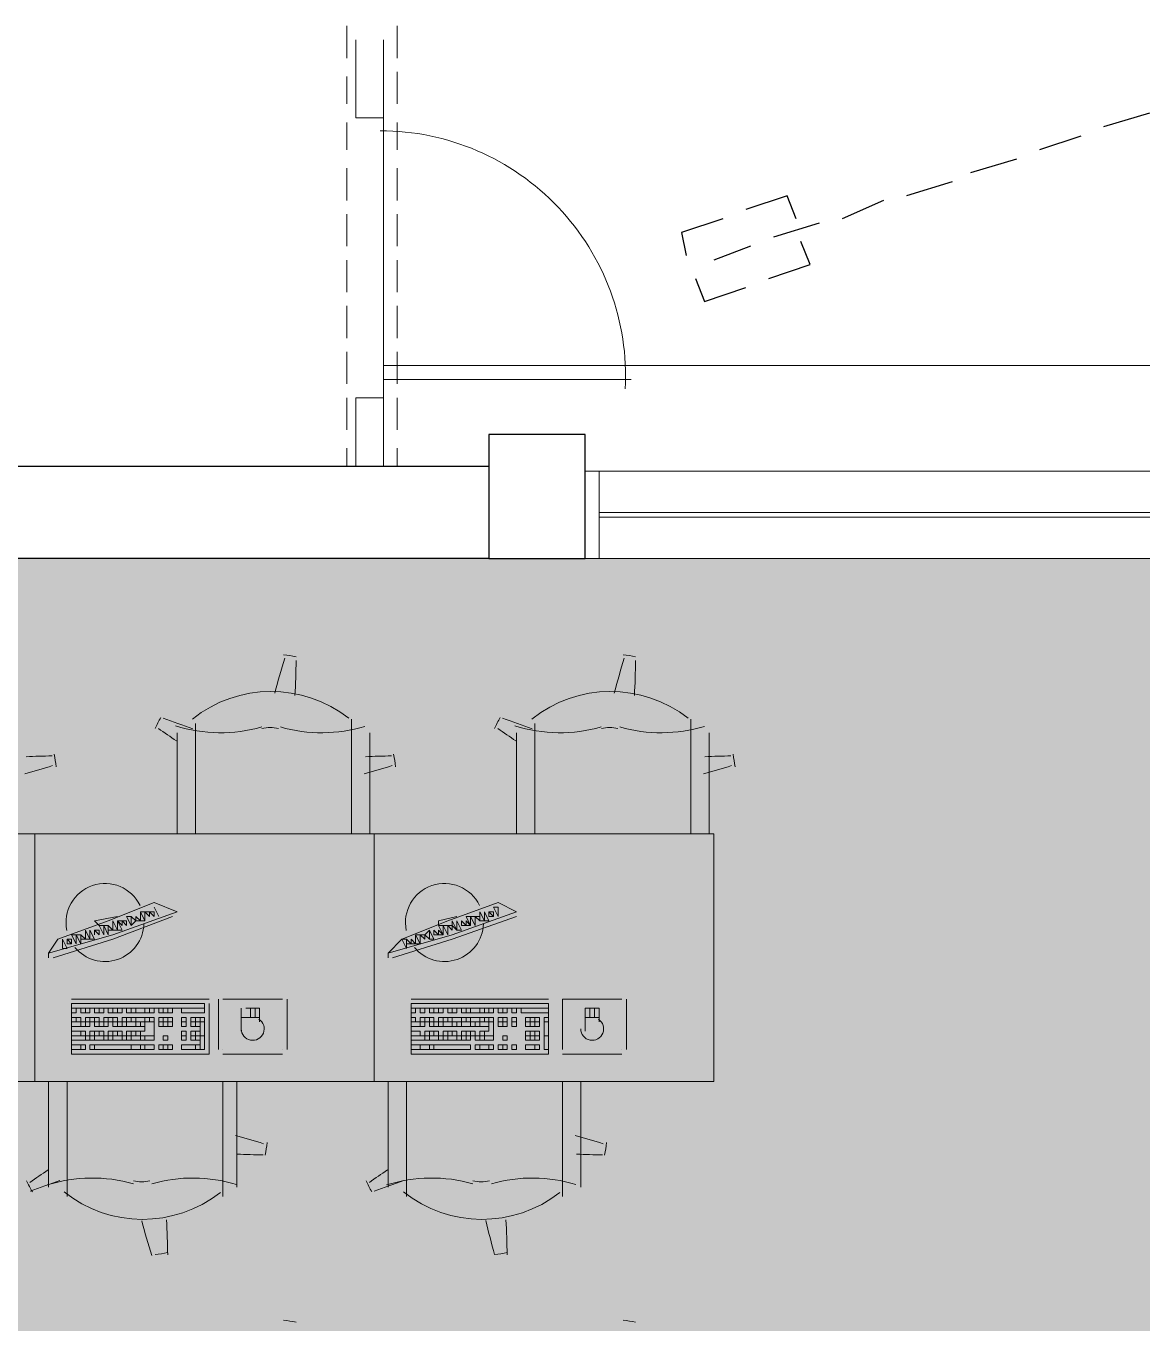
# Model space of a CAD drawing. Header units: millimetres. Extents: x -59 to 47, y 152 to 919.
# Drawn here: x 10.687 to 14.337, y 462.762 to 467.001 of the extents above; entities that cross this region are included whole.
import ezdxf

# ---------------------------------------------------------------- set-up
doc = ezdxf.new("R2010")
doc.units = ezdxf.units.MM
for name, color, linetype in [('PDF_014405$BL', 7, 'Continuous'), ('PDF_014405$BL-ABOVE', 7, 'Continuous'), ('PDF_014405$DR', 7, 'Continuous'), ('PDF_014405$FT-FIXFIT', 7, 'Continuous'), ('PDF_014405$WA-COL', 7, 'Continuous'), ('PDF_014405$WA-EXT', 7, 'Continuous'), ('PDF_014405$WN', 7, 'Continuous')]:
    doc.layers.add(name, color=color, linetype=linetype)
doc.layers.add('PDF_014405$HL-TMP', color=7, linetype='Continuous', true_color=0xe6db59)

msp = doc.modelspace()

# ---------------------------------------------------------------- linework, layer by layer
at = {"layer": 'PDF_014405$BL', "lineweight": 9}
for points in [[(11.8565, 465.7861), (11.8565, 466.701)], [(11.8565, 465.8911), (16.5061, 465.8911)], [(14.7362, 465.5461), (12.5164, 465.5461)], [(12.5164, 465.2612), (14.7362, 465.2612)]]:
    msp.add_lwpolyline(points, dxfattribs=at)
at = {"layer": 'PDF_014405$BL-ABOVE', "lineweight": 9}
for points in [[(11.7365, 467.001), (11.7365, 466.896)], [(11.9015, 466.896), (11.9015, 467.001)], [(11.9015, 466.746), (11.9015, 466.851)], [(11.7365, 466.836), (11.7365, 466.746)], [(11.7365, 466.686), (11.7365, 466.5961)], [(11.9015, 466.5961), (11.9015, 466.686)], [(11.7365, 466.5361), (11.7365, 466.4311)], [(11.9015, 466.4311), (11.9015, 466.5361)], [(11.7365, 466.3861), (11.7365, 466.2811)], [(11.9015, 466.2811), (11.9015, 466.3861)], [(11.7365, 466.2361), (11.7365, 466.1311)], [(11.9015, 466.1311), (11.9015, 466.2361)], [(11.7365, 466.0861), (11.7365, 465.9811)], [(11.9015, 465.9811), (11.9015, 466.0861)], [(11.7365, 465.9361), (11.7365, 465.8311)], [(11.9015, 465.8311), (11.9015, 465.9361)], [(11.7365, 465.7861), (11.7365, 465.6811)], [(11.9015, 465.6811), (11.9015, 465.7861)], [(11.7365, 465.6211), (11.7365, 465.5611)], [(11.9015, 465.5611), (11.9015, 465.6211)]]:
    msp.add_lwpolyline(points, dxfattribs=at)
at = {"layer": 'PDF_014405$DR', "lineweight": 0}
msp.add_lwpolyline([(11.8565, 465.8461), (12.6664, 465.8461), (11.8565, 465.8461)], dxfattribs=at)
msp.add_arc((11.8459, 465.8561), 0.8024, 357.0447, 90, dxfattribs=at)
at = {"layer": 'PDF_014405$FT-FIXFIT', "lineweight": 0}
for points in [[(11.7515, 464.7362), (11.7515, 464.3612)], [(12.8614, 464.7362), (12.8614, 464.3612)], [(11.1815, 464.6912), (11.1815, 464.3612)], [(11.2415, 464.3612), (11.2415, 464.7212)], [(11.8115, 464.3612), (11.8115, 464.6912)], [(12.2914, 464.6912), (12.2914, 464.3612)], [(12.3514, 464.3612), (12.3514, 464.7212)], [(12.9214, 464.3612), (12.9214, 464.6912)], [(10.7616, 463.9713), (10.9715, 464.0313), (11.1815, 464.1063), (11.1065, 464.1363), (10.9565, 464.0763), (10.7916, 464.0163), (10.7616, 463.9713), (10.7616, 463.9563)], [(11.8715, 463.9713), (12.0814, 464.0313), (12.2914, 464.1063), (12.2314, 464.1363), (12.0664, 464.0763), (11.9165, 464.0163), (11.8715, 463.9713), (11.8715, 463.9563)], [(10.7766, 463.9563), (10.9715, 464.0163), (11.1665, 464.0913)], [(10.9265, 464.0613), (10.9115, 464.0763), (10.9865, 464.0913)], [(11.1215, 464.0913), (11.1065, 464.1213), (11.1215, 464.0913)], [(11.1665, 464.0913), (11.1665, 464.0913)], [(11.1815, 464.1063), (11.1815, 464.1063)], [(11.8865, 463.9563), (12.0814, 464.0163), (12.2914, 464.0913)], [(12.0365, 464.0613), (12.0365, 464.0763), (12.0964, 464.0913)], [(12.2764, 464.0913), (12.2764, 464.0913)], [(12.2914, 464.1063), (12.2914, 464.1063)], [(10.9115, 464.0313), (10.9115, 464.0463), (10.9115, 464.0313)], [(10.7766, 463.9563), (10.7766, 463.9563)], [(11.8865, 463.9563), (11.8865, 463.9563)], [(11.2865, 463.8213), (10.8366, 463.8213)], [(10.8366, 463.8063), (10.8366, 463.6413), (11.2865, 463.6413), (11.2865, 463.8063)], [(11.3165, 463.8213), (11.3165, 463.6563)], [(11.5265, 463.8213), (11.3315, 463.8213)], [(11.5265, 463.8213), (11.5265, 463.8213)], [(11.5415, 463.6563), (11.5415, 463.8213)], [(12.3964, 463.8213), (11.9465, 463.8213)], [(11.9465, 463.8063), (11.9465, 463.6413), (12.3964, 463.6413), (12.3964, 463.8063)], [(12.6364, 463.8213), (12.4414, 463.8213), (12.4414, 463.6563)], [(12.6364, 463.8213), (12.6364, 463.8213)], [(12.6514, 463.6563), (12.6514, 463.8213)], [(11.3915, 463.7913), (11.3915, 463.7163)], [(11.3915, 463.7613), (11.4515, 463.7613)], [(11.4515, 463.7463), (11.4515, 463.7913), (11.4065, 463.7913)], [(11.4215, 463.7613), (11.4215, 463.7913)], [(11.4365, 463.7613), (11.4365, 463.7913)], [(12.5614, 463.7463), (12.5614, 463.7913), (12.5164, 463.7913), (12.5164, 463.7163)], [(12.5164, 463.7613), (12.5614, 463.7613)], [(12.5314, 463.7613), (12.5314, 463.7913)], [(12.5464, 463.7613), (12.5464, 463.7913)], [(11.3315, 463.6563), (11.3315, 463.6563)], [(11.3315, 463.6413), (11.5265, 463.6413)], [(11.5265, 463.6563), (11.5265, 463.6563)], [(12.4414, 463.6413), (12.6364, 463.6413)], [(12.6364, 463.6563), (12.6364, 463.6563)], [(10.7616, 463.2063), (10.7616, 463.5513)], [(10.8216, 463.5513), (10.8216, 463.1764)], [(11.3315, 463.1764), (11.3315, 463.5513)], [(11.3765, 463.5513), (11.3765, 463.2063)], [(11.8715, 463.2063), (11.8715, 463.5513)], [(11.9315, 463.5513), (11.9315, 463.1764)], [(12.4414, 463.1764), (12.4414, 463.5513)], [(12.5014, 463.5513), (12.5014, 463.2063)]]:
    msp.add_lwpolyline(points, dxfattribs=at)
for points in [[(9.6067, 464.3612), (10.7166, 464.3612), (10.7166, 463.5513), (9.6067, 463.5513)], [(10.7166, 464.3612), (11.8265, 464.3612), (11.8265, 463.5513), (10.7166, 463.5513)], [(11.8265, 464.3612), (12.9364, 464.3612), (12.9364, 463.5513), (11.8265, 463.5513)], [(11.0315, 464.0613), (11.0315, 464.0913), (11.0165, 464.0913)], [(11.0315, 464.0613), (11.0465, 464.0763), (11.0315, 464.0913)], [(11.0465, 464.0763), (11.0615, 464.0763), (11.0465, 464.0913)], [(11.0765, 464.0763), (11.0765, 464.1063), (11.0615, 464.1063)], [(11.0615, 464.0763), (11.0765, 464.0763), (11.0615, 464.1063), (11.0615, 464.0913)], [(11.0915, 464.0913), (11.0915, 464.1063), (11.0765, 464.1063)], [(11.1065, 464.0913), (11.1065, 464.1063), (11.0915, 464.1063)], [(12.1414, 464.0613), (12.1414, 464.0913), (12.1264, 464.0913)], [(12.1564, 464.0613), (12.1564, 464.0763), (12.1564, 464.0913), (12.1414, 464.0913)], [(12.1714, 464.0763), (12.1714, 464.0913), (12.1564, 464.0913)], [(12.1714, 464.0763), (12.1864, 464.0763), (12.1714, 464.1063), (12.1714, 464.0913)], [(12.1864, 464.0763), (12.2014, 464.0763), (12.1864, 464.1063)], [(12.2164, 464.0913), (12.2164, 464.1063), (12.2014, 464.1063)], [(12.2014, 464.0913), (12.2164, 464.0913), (12.2014, 464.1063)], [(12.2314, 464.0913), (12.2314, 464.1213), (12.2164, 464.1213)], [(10.9415, 464.0313), (10.9415, 464.0613), (10.9265, 464.0613)], [(10.9565, 464.0313), (10.9565, 464.0463), (10.9565, 464.0613), (10.9415, 464.0613)], [(10.9565, 464.0463), (10.9715, 464.0463), (10.9565, 464.0613)], [(10.9715, 464.0463), (10.9865, 464.0463), (10.9715, 464.0763), (10.9715, 464.0613)], [(11.0015, 464.0613), (11.0015, 464.0763), (10.9865, 464.0763)], [(10.9865, 464.0463), (11.0015, 464.0463), (10.9865, 464.0763)], [(11.0165, 464.0613), (11.0165, 464.0763), (11.0015, 464.0763)], [(12.0514, 464.0313), (12.0514, 464.0613), (12.0365, 464.0613)], [(12.0664, 464.0313), (12.0664, 464.0463), (12.0664, 464.0613), (12.0514, 464.0613)], [(12.0814, 464.0463), (12.0814, 464.0613), (12.0664, 464.0613)], [(12.0964, 464.0463), (12.0814, 464.0763), (12.0814, 464.0613)], [(12.0964, 464.0463), (12.1114, 464.0463), (12.0964, 464.0763)], [(12.1114, 464.0613), (12.1264, 464.0613), (12.1114, 464.0763)], [(12.1264, 464.0613), (12.1414, 464.0613), (12.1264, 464.0763)], [(10.8066, 463.9863), (10.8216, 463.9863), (10.8066, 464.0163)], [(10.8366, 464.0013), (10.8366, 464.0163), (10.8216, 464.0163)], [(10.8216, 464.0013), (10.8366, 464.0013), (10.8216, 464.0163)], [(10.8516, 464.0013), (10.8516, 464.0313), (10.8366, 464.0313)], [(10.8666, 464.0013), (10.8666, 464.0163), (10.8666, 464.0313), (10.8516, 464.0313)], [(10.8666, 464.0163), (10.8816, 464.0163), (10.8666, 464.0313)], [(10.8816, 464.0163), (10.8965, 464.0163), (10.8816, 464.0463), (10.8816, 464.0313)], [(10.8965, 464.0163), (10.9115, 464.0163), (10.8965, 464.0463)], [(10.9265, 464.0313), (10.9265, 464.0463), (10.9115, 464.0463)], [(11.9315, 463.9863), (11.9315, 464.0163), (11.9165, 464.0163)], [(11.9315, 464.0013), (11.9465, 464.0013), (11.9315, 464.0163)], [(11.9465, 464.0013), (11.9615, 464.0013), (11.9465, 464.0163)], [(11.9765, 464.0013), (11.9765, 464.0163), (11.9765, 464.0313), (11.9615, 464.0313)], [(11.9615, 464.0013), (11.9765, 464.0013), (11.9615, 464.0313)], [(11.9915, 464.0163), (11.9915, 464.0313), (11.9765, 464.0313)], [(12.0065, 464.0163), (12.0065, 464.0463), (11.9915, 464.0313)], [(12.0065, 464.0163), (12.0215, 464.0163), (12.0065, 464.0463)], [(12.0215, 464.0313), (12.0365, 464.0313), (12.0215, 464.0463)], [(12.0365, 464.0313), (12.0514, 464.0313), (12.0365, 464.0463)], [(10.8366, 463.8063), (11.2715, 463.8063), (11.2715, 463.7913), (10.8366, 463.7913)], [(11.9465, 463.8063), (12.3964, 463.8063), (12.3964, 463.7913), (11.9465, 463.7913)], [(10.8366, 463.7763), (10.8516, 463.7763), (10.8516, 463.7913), (10.8366, 463.7913)], [(10.8366, 463.7463), (10.8516, 463.7463), (10.8516, 463.7613), (10.8366, 463.7613)], [(10.8516, 463.7463), (10.8666, 463.7463), (10.8666, 463.7613), (10.8516, 463.7613)], [(10.8666, 463.7763), (10.8816, 463.7763), (10.8816, 463.7913), (10.8666, 463.7913)], [(10.8816, 463.7763), (10.8965, 463.7763), (10.8965, 463.7913), (10.8816, 463.7913)], [(10.8816, 463.7463), (10.8965, 463.7463), (10.8965, 463.7613), (10.8816, 463.7613)], [(10.8965, 463.7463), (10.9115, 463.7463), (10.9115, 463.7613), (10.8965, 463.7613)], [(10.9115, 463.7763), (10.9265, 463.7763), (10.9265, 463.7913), (10.9115, 463.7913)], [(10.9115, 463.7463), (10.9265, 463.7463), (10.9265, 463.7613), (10.9115, 463.7613)], [(10.9265, 463.7763), (10.9415, 463.7763), (10.9415, 463.7913), (10.9265, 463.7913)], [(10.9415, 463.7463), (10.9565, 463.7463), (10.9565, 463.7613), (10.9415, 463.7613)], [(10.9565, 463.7763), (10.9715, 463.7763), (10.9715, 463.7913), (10.9565, 463.7913)], [(10.9565, 463.7463), (10.9715, 463.7463), (10.9715, 463.7613), (10.9565, 463.7613)], [(10.9715, 463.7763), (10.9865, 463.7763), (10.9865, 463.7913), (10.9715, 463.7913)], [(10.9715, 463.7463), (10.9865, 463.7463), (10.9865, 463.7613), (10.9715, 463.7613)], [(10.9865, 463.7763), (11.0015, 463.7763), (11.0015, 463.7913), (10.9865, 463.7913)], [(11.0015, 463.7463), (11.0165, 463.7463), (11.0165, 463.7613), (11.0015, 463.7613)], [(11.0165, 463.7763), (11.0315, 463.7763), (11.0315, 463.7913), (11.0165, 463.7913)], [(11.0165, 463.7463), (11.0315, 463.7463), (11.0315, 463.7613), (11.0165, 463.7613)], [(11.0315, 463.7763), (11.0465, 463.7763), (11.0465, 463.7913), (11.0315, 463.7913)], [(11.0315, 463.7463), (11.0465, 463.7463), (11.0465, 463.7613), (11.0315, 463.7613)], [(11.0465, 463.7763), (11.0765, 463.7763), (11.0765, 463.7913), (11.0465, 463.7913)], [(11.0465, 463.7463), (11.0765, 463.7463), (11.0765, 463.7613), (11.0465, 463.7613)], [(11.0765, 463.7763), (11.0915, 463.7763), (11.0915, 463.7913), (11.0765, 463.7913)], [(11.0765, 463.7463), (11.0915, 463.7463), (11.0915, 463.7613), (11.0765, 463.7613)], [(11.0915, 463.7763), (11.1065, 463.7763), (11.1065, 463.7913), (11.0915, 463.7913)], [(11.0915, 463.7463), (11.1065, 463.7463), (11.1065, 463.7613), (11.0915, 463.7613)], [(11.1215, 463.7763), (11.1365, 463.7763), (11.1365, 463.7913), (11.1215, 463.7913)], [(11.1215, 463.7463), (11.1365, 463.7463), (11.1365, 463.7613), (11.1215, 463.7613)], [(11.1365, 463.7763), (11.1515, 463.7763), (11.1515, 463.7913), (11.1365, 463.7913)], [(11.1365, 463.7463), (11.1515, 463.7463), (11.1515, 463.7613), (11.1365, 463.7613)], [(11.1515, 463.7763), (11.1665, 463.7763), (11.1665, 463.7913), (11.1515, 463.7913)], [(11.1515, 463.7463), (11.1665, 463.7463), (11.1665, 463.7613), (11.1515, 463.7613)], [(11.1965, 463.7913), (11.2715, 463.7913), (11.2715, 463.7763), (11.1965, 463.7763)], [(11.1965, 463.7463), (11.2115, 463.7463), (11.2115, 463.7613), (11.1965, 463.7613)], [(11.2265, 463.7463), (11.2415, 463.7463), (11.2415, 463.7613), (11.2265, 463.7613)], [(11.2415, 463.7463), (11.2565, 463.7463), (11.2565, 463.7613), (11.2415, 463.7613)], [(11.2565, 463.7463), (11.2715, 463.7463), (11.2715, 463.7613), (11.2565, 463.7613)], [(11.9465, 463.7763), (11.9615, 463.7763), (11.9615, 463.7913), (11.9465, 463.7913)], [(11.9465, 463.7463), (11.9615, 463.7463), (11.9615, 463.7613), (11.9465, 463.7613)], [(11.9765, 463.7763), (11.9915, 463.7763), (11.9915, 463.7913), (11.9765, 463.7913)], [(11.9765, 463.7463), (11.9915, 463.7463), (11.9915, 463.7613), (11.9765, 463.7613)], [(11.9915, 463.7463), (12.0065, 463.7463), (12.0065, 463.7613), (11.9915, 463.7613)], [(12.0065, 463.7763), (12.0215, 463.7763), (12.0215, 463.7913), (12.0065, 463.7913)], [(12.0065, 463.7463), (12.0215, 463.7463), (12.0215, 463.7613), (12.0065, 463.7613)], [(12.0215, 463.7763), (12.0365, 463.7763), (12.0365, 463.7913), (12.0215, 463.7913)], [(12.0365, 463.7763), (12.0514, 463.7763), (12.0514, 463.7913), (12.0365, 463.7913)], [(12.0365, 463.7463), (12.0514, 463.7463), (12.0514, 463.7613), (12.0365, 463.7613)], [(12.0514, 463.7463), (12.0664, 463.7463), (12.0664, 463.7613), (12.0514, 463.7613)], [(12.0664, 463.7763), (12.0814, 463.7763), (12.0814, 463.7913), (12.0664, 463.7913)], [(12.0664, 463.7463), (12.0814, 463.7463), (12.0814, 463.7613), (12.0664, 463.7613)], [(12.0814, 463.7763), (12.0964, 463.7763), (12.0964, 463.7913), (12.0814, 463.7913)], [(12.0814, 463.7463), (12.1114, 463.7463), (12.1114, 463.7613), (12.0814, 463.7613)], [(12.1114, 463.7763), (12.1264, 463.7763), (12.1264, 463.7913), (12.1114, 463.7913)], [(12.1114, 463.7463), (12.1264, 463.7463), (12.1264, 463.7613), (12.1114, 463.7613)], [(12.1264, 463.7763), (12.1414, 463.7763), (12.1414, 463.7913), (12.1264, 463.7913)], [(12.1264, 463.7463), (12.1414, 463.7463), (12.1414, 463.7613), (12.1264, 463.7613)], [(12.1414, 463.7763), (12.1714, 463.7763), (12.1714, 463.7913), (12.1414, 463.7913)], [(12.1414, 463.7463), (12.1714, 463.7463), (12.1714, 463.7613), (12.1414, 463.7613)], [(12.1714, 463.7763), (12.1864, 463.7763), (12.1864, 463.7913), (12.1714, 463.7913)], [(12.1714, 463.7463), (12.1864, 463.7463), (12.1864, 463.7613), (12.1714, 463.7613)], [(12.1864, 463.7763), (12.2014, 463.7763), (12.2014, 463.7913), (12.1864, 463.7913)], [(12.1864, 463.7463), (12.2014, 463.7463), (12.2014, 463.7613), (12.1864, 463.7613)], [(12.2014, 463.7763), (12.2164, 463.7763), (12.2164, 463.7913), (12.2014, 463.7913)], [(12.2014, 463.7463), (12.2164, 463.7463), (12.2164, 463.7613), (12.2014, 463.7613)], [(12.2314, 463.7763), (12.2464, 463.7763), (12.2464, 463.7913), (12.2314, 463.7913)], [(12.2314, 463.7463), (12.2464, 463.7463), (12.2464, 463.7613), (12.2314, 463.7613)], [(12.2464, 463.7763), (12.2614, 463.7763), (12.2614, 463.7913), (12.2464, 463.7913)], [(12.2464, 463.7463), (12.2614, 463.7463), (12.2614, 463.7613), (12.2464, 463.7613)], [(12.2764, 463.7763), (12.2914, 463.7763), (12.2914, 463.7913), (12.2764, 463.7913)], [(12.2764, 463.7463), (12.2914, 463.7463), (12.2914, 463.7613), (12.2764, 463.7613)], [(12.3064, 463.7913), (12.3964, 463.7913), (12.3964, 463.7763), (12.3064, 463.7763)], [(12.3214, 463.7463), (12.3364, 463.7463), (12.3364, 463.7613), (12.3214, 463.7613)], [(12.3364, 463.7463), (12.3514, 463.7463), (12.3514, 463.7613), (12.3364, 463.7613)], [(12.3514, 463.7463), (12.3664, 463.7463), (12.3664, 463.7613), (12.3514, 463.7613)], [(12.3814, 463.7463), (12.3964, 463.7463), (12.3964, 463.7613), (12.3814, 463.7613)], [(10.8366, 463.7313), (10.8666, 463.7313), (10.8666, 463.7463), (10.8366, 463.7463)], [(10.8366, 463.7013), (10.8666, 463.7013), (10.8666, 463.7163), (10.8366, 463.7163)], [(10.8666, 463.7313), (10.8816, 463.7313), (10.8816, 463.7463), (10.8666, 463.7463)], [(10.8666, 463.7013), (10.8816, 463.7013), (10.8816, 463.7163), (10.8666, 463.7163)], [(10.8816, 463.7313), (10.8965, 463.7313), (10.8965, 463.7463), (10.8816, 463.7463)], [(10.8965, 463.7013), (10.9115, 463.7013), (10.9115, 463.7163), (10.8965, 463.7163)], [(10.9115, 463.7313), (10.9265, 463.7313), (10.9265, 463.7463), (10.9115, 463.7463)], [(10.9115, 463.7013), (10.9265, 463.7013), (10.9265, 463.7163), (10.9115, 463.7163)], [(10.9265, 463.7313), (10.9415, 463.7313), (10.9415, 463.7463), (10.9265, 463.7463)], [(10.9265, 463.7013), (10.9415, 463.7013), (10.9415, 463.7163), (10.9265, 463.7163)], [(10.9415, 463.7313), (10.9565, 463.7313), (10.9565, 463.7463), (10.9415, 463.7463)], [(10.9565, 463.7013), (10.9715, 463.7013), (10.9715, 463.7163), (10.9565, 463.7163)], [(10.9715, 463.7313), (10.9865, 463.7313), (10.9865, 463.7463), (10.9715, 463.7463)], [(10.9715, 463.7013), (10.9865, 463.7013), (10.9865, 463.7163), (10.9715, 463.7163)], [(10.9865, 463.7313), (11.0015, 463.7313), (11.0015, 463.7463), (10.9865, 463.7463)], [(10.9865, 463.7013), (11.0015, 463.7013), (11.0015, 463.7163), (10.9865, 463.7163)], [(11.0015, 463.7313), (11.0165, 463.7313), (11.0165, 463.7463), (11.0015, 463.7463)], [(11.0165, 463.7313), (11.0465, 463.7313), (11.0465, 463.7463), (11.0165, 463.7463)], [(11.0165, 463.7013), (11.0315, 463.7013), (11.0315, 463.7163), (11.0165, 463.7163)], [(11.0315, 463.7013), (11.0465, 463.7013), (11.0465, 463.7163), (11.0315, 463.7163)], [(11.0465, 463.7313), (11.0615, 463.7313), (11.0615, 463.7463), (11.0465, 463.7463)], [(11.0465, 463.7013), (11.0615, 463.7013), (11.0615, 463.7163), (11.0465, 463.7163)], [(11.0915, 463.7013), (11.1065, 463.7013), (11.1065, 463.7463), (11.0765, 463.7463), (11.0765, 463.7163), (11.0615, 463.7163), (11.0615, 463.7013)], [(11.0615, 463.7313), (11.0765, 463.7313), (11.0765, 463.7463), (11.0615, 463.7463)], [(11.1215, 463.7313), (11.1365, 463.7313), (11.1365, 463.7463), (11.1215, 463.7463)], [(11.1365, 463.7313), (11.1515, 463.7313), (11.1515, 463.7463), (11.1365, 463.7463)], [(11.1515, 463.7313), (11.1665, 463.7313), (11.1665, 463.7463), (11.1515, 463.7463)], [(11.1965, 463.7313), (11.2115, 463.7313), (11.2115, 463.7463), (11.1965, 463.7463)], [(11.1965, 463.7013), (11.2115, 463.7013), (11.2115, 463.7163), (11.1965, 463.7163)], [(11.2265, 463.7313), (11.2415, 463.7313), (11.2415, 463.7463), (11.2265, 463.7463)], [(11.2265, 463.7013), (11.2415, 463.7013), (11.2415, 463.7163), (11.2265, 463.7163)], [(11.2415, 463.7313), (11.2565, 463.7313), (11.2565, 463.7463), (11.2415, 463.7463)], [(11.2415, 463.7013), (11.2565, 463.7013), (11.2565, 463.7163), (11.2415, 463.7163)], [(11.2565, 463.7013), (11.2715, 463.7013), (11.2715, 463.7463), (11.2565, 463.7463)], [(11.9465, 463.7313), (11.9765, 463.7313), (11.9765, 463.7463), (11.9465, 463.7463)], [(11.9465, 463.7013), (11.9765, 463.7013), (11.9765, 463.7163), (11.9465, 463.7163)], [(11.9765, 463.7313), (11.9915, 463.7313), (11.9915, 463.7463), (11.9765, 463.7463)], [(11.9915, 463.7013), (12.0065, 463.7013), (12.0065, 463.7163), (11.9915, 463.7163)], [(12.0065, 463.7313), (12.0215, 463.7313), (12.0215, 463.7463), (12.0065, 463.7463)], [(12.0065, 463.7013), (12.0215, 463.7013), (12.0215, 463.7163), (12.0065, 463.7163)], [(12.0215, 463.7313), (12.0365, 463.7313), (12.0365, 463.7463), (12.0215, 463.7463)], [(12.0215, 463.7013), (12.0365, 463.7013), (12.0365, 463.7163), (12.0215, 463.7163)], [(12.0365, 463.7313), (12.0514, 463.7313), (12.0514, 463.7463), (12.0365, 463.7463)], [(12.0514, 463.7313), (12.0814, 463.7313), (12.0814, 463.7463), (12.0514, 463.7463)], [(12.0514, 463.7013), (12.0664, 463.7013), (12.0664, 463.7163), (12.0514, 463.7163)], [(12.0664, 463.7013), (12.0814, 463.7013), (12.0814, 463.7163), (12.0664, 463.7163)], [(12.0814, 463.7313), (12.0964, 463.7313), (12.0964, 463.7463), (12.0814, 463.7463)], [(12.0814, 463.7013), (12.0964, 463.7013), (12.0964, 463.7163), (12.0814, 463.7163)], [(12.0964, 463.7313), (12.1114, 463.7313), (12.1114, 463.7463), (12.0964, 463.7463)], [(12.1114, 463.7313), (12.1414, 463.7313), (12.1414, 463.7463), (12.1114, 463.7463)], [(12.1114, 463.7013), (12.1264, 463.7013), (12.1264, 463.7163), (12.1114, 463.7163)], [(12.1264, 463.7013), (12.1414, 463.7013), (12.1414, 463.7163), (12.1264, 463.7163)], [(12.1414, 463.7313), (12.1564, 463.7313), (12.1564, 463.7463), (12.1414, 463.7463)], [(12.1414, 463.7013), (12.1564, 463.7013), (12.1564, 463.7163), (12.1414, 463.7163)], [(12.1564, 463.7313), (12.1714, 463.7313), (12.1714, 463.7463), (12.1564, 463.7463)], [(12.1714, 463.7313), (12.2014, 463.7313), (12.2014, 463.7463), (12.1714, 463.7463)], [(12.1714, 463.7013), (12.1864, 463.7013), (12.1864, 463.7163), (12.1714, 463.7163)], [(12.2014, 463.7013), (12.2164, 463.7013), (12.2164, 463.7463), (12.2014, 463.7463), (12.2014, 463.7163), (12.1864, 463.7163), (12.1864, 463.7013)], [(12.2314, 463.7313), (12.2464, 463.7313), (12.2464, 463.7463), (12.2314, 463.7463)], [(12.2464, 463.7313), (12.2614, 463.7313), (12.2614, 463.7463), (12.2464, 463.7463)], [(12.2764, 463.7313), (12.2914, 463.7313), (12.2914, 463.7463), (12.2764, 463.7463)], [(12.3214, 463.7313), (12.3364, 463.7313), (12.3364, 463.7463), (12.3214, 463.7463)], [(12.3214, 463.7013), (12.3364, 463.7013), (12.3364, 463.7163), (12.3214, 463.7163)], [(12.3364, 463.7313), (12.3514, 463.7313), (12.3514, 463.7463), (12.3364, 463.7463)], [(12.3364, 463.7013), (12.3514, 463.7013), (12.3514, 463.7163), (12.3364, 463.7163)], [(12.3514, 463.7313), (12.3664, 463.7313), (12.3664, 463.7463), (12.3514, 463.7463)], [(12.3514, 463.7013), (12.3664, 463.7013), (12.3664, 463.7163), (12.3514, 463.7163)], [(12.3814, 463.7013), (12.3964, 463.7013), (12.3964, 463.7463), (12.3814, 463.7463)], [(10.8366, 463.6863), (10.8816, 463.6863), (10.8816, 463.7013), (10.8366, 463.7013)], [(10.8366, 463.6563), (10.8666, 463.6563), (10.8666, 463.6713), (10.8366, 463.6713)], [(10.8666, 463.6563), (10.8816, 463.6563), (10.8816, 463.6713), (10.8666, 463.6713)], [(10.8816, 463.6863), (10.8965, 463.6863), (10.8965, 463.7013), (10.8816, 463.7013)], [(10.8965, 463.6863), (10.9115, 463.6863), (10.9115, 463.7013), (10.8965, 463.7013)], [(10.8965, 463.6563), (10.9115, 463.6563), (10.9115, 463.6713), (10.8965, 463.6713)], [(10.9115, 463.6863), (10.9415, 463.6863), (10.9415, 463.7013), (10.9115, 463.7013)], [(10.9115, 463.6563), (11.0315, 463.6563), (11.0315, 463.6713), (10.9115, 463.6713)], [(10.9415, 463.6863), (10.9565, 463.6863), (10.9565, 463.7013), (10.9415, 463.7013)], [(10.9565, 463.6863), (10.9715, 463.6863), (10.9715, 463.7013), (10.9565, 463.7013)], [(10.9715, 463.6863), (11.0015, 463.6863), (11.0015, 463.7013), (10.9715, 463.7013)], [(11.0015, 463.6863), (11.0165, 463.6863), (11.0165, 463.7013), (11.0015, 463.7013)], [(11.0165, 463.6863), (11.0315, 463.6863), (11.0315, 463.7013), (11.0165, 463.7013)], [(11.0315, 463.6863), (11.0615, 463.6863), (11.0615, 463.7013), (11.0315, 463.7013)], [(11.0615, 463.6563), (11.0315, 463.6563), (11.0315, 463.6713), (11.0615, 463.6713)], [(11.0615, 463.6863), (11.0765, 463.6863), (11.0765, 463.7013), (11.0615, 463.7013)], [(11.0765, 463.6563), (11.0615, 463.6563), (11.0615, 463.6713), (11.0765, 463.6713)], [(11.0765, 463.6863), (11.1065, 463.6863), (11.1065, 463.7013), (11.0765, 463.7013)], [(11.1065, 463.6563), (11.0765, 463.6563), (11.0765, 463.6713), (11.1065, 463.6713)], [(11.1215, 463.6563), (11.1365, 463.6563), (11.1365, 463.6713), (11.1215, 463.6713)], [(11.1365, 463.6863), (11.1515, 463.6863), (11.1515, 463.7013), (11.1365, 463.7013)], [(11.1365, 463.6563), (11.1515, 463.6563), (11.1515, 463.6713), (11.1365, 463.6713)], [(11.1515, 463.6563), (11.1665, 463.6563), (11.1665, 463.6713), (11.1515, 463.6713)], [(11.1965, 463.6863), (11.2115, 463.6863), (11.2115, 463.7013), (11.1965, 463.7013)], [(11.1965, 463.6563), (11.2415, 463.6563), (11.2415, 463.6713), (11.1965, 463.6713)], [(11.2265, 463.6863), (11.2415, 463.6863), (11.2415, 463.7013), (11.2265, 463.7013)], [(11.2415, 463.6863), (11.2565, 463.6863), (11.2565, 463.7013), (11.2415, 463.7013)], [(11.2415, 463.6563), (11.2565, 463.6563), (11.2565, 463.6713), (11.2415, 463.6713)], [(11.2565, 463.6563), (11.2715, 463.6563), (11.2715, 463.7013), (11.2565, 463.7013)], [(11.9465, 463.6863), (11.9915, 463.6863), (11.9915, 463.7013), (11.9465, 463.7013)], [(11.9465, 463.6563), (11.9765, 463.6563), (11.9765, 463.6713), (11.9465, 463.6713)], [(11.9765, 463.6563), (12.0065, 463.6563), (12.0065, 463.6713), (11.9765, 463.6713)], [(11.9915, 463.6863), (12.0065, 463.6863), (12.0065, 463.7013), (11.9915, 463.7013)], [(12.0065, 463.6863), (12.0365, 463.6863), (12.0365, 463.7013), (12.0065, 463.7013)], [(12.0065, 463.6563), (12.0215, 463.6563), (12.0215, 463.6713), (12.0065, 463.6713)], [(12.0215, 463.6563), (12.1414, 463.6563), (12.1414, 463.6713), (12.0215, 463.6713)], [(12.0365, 463.6863), (12.0514, 463.6863), (12.0514, 463.7013), (12.0365, 463.7013)], [(12.0514, 463.6863), (12.0664, 463.6863), (12.0664, 463.7013), (12.0514, 463.7013)], [(12.0664, 463.6863), (12.0964, 463.6863), (12.0964, 463.7013), (12.0664, 463.7013)], [(12.0964, 463.6863), (12.1114, 463.6863), (12.1114, 463.7013), (12.0964, 463.7013)], [(12.1114, 463.6863), (12.1264, 463.6863), (12.1264, 463.7013), (12.1114, 463.7013)], [(12.1264, 463.6863), (12.1414, 463.6863), (12.1414, 463.7013), (12.1264, 463.7013)], [(12.1564, 463.6863), (12.1714, 463.6863), (12.1714, 463.7013), (12.1564, 463.7013)], [(12.1714, 463.6563), (12.1564, 463.6563), (12.1564, 463.6713), (12.1714, 463.6713)], [(12.1714, 463.6863), (12.1864, 463.6863), (12.1864, 463.7013), (12.1714, 463.7013)], [(12.2014, 463.6563), (12.1714, 463.6563), (12.1714, 463.6713), (12.2014, 463.6713)], [(12.1864, 463.6863), (12.2164, 463.6863), (12.2164, 463.7013), (12.1864, 463.7013)], [(12.2164, 463.6563), (12.2014, 463.6563), (12.2014, 463.6713), (12.2164, 463.6713)], [(12.2314, 463.6563), (12.2464, 463.6563), (12.2464, 463.6713), (12.2314, 463.6713)], [(12.2464, 463.6863), (12.2614, 463.6863), (12.2614, 463.7013), (12.2464, 463.7013)], [(12.2464, 463.6563), (12.2614, 463.6563), (12.2614, 463.6713), (12.2464, 463.6713)], [(12.2764, 463.6563), (12.2914, 463.6563), (12.2914, 463.6713), (12.2764, 463.6713)], [(12.3214, 463.6863), (12.3364, 463.6863), (12.3364, 463.7013), (12.3214, 463.7013)], [(12.3214, 463.6563), (12.3514, 463.6563), (12.3514, 463.6713), (12.3214, 463.6713)], [(12.3364, 463.6863), (12.3514, 463.6863), (12.3514, 463.7013), (12.3364, 463.7013)], [(12.3514, 463.6863), (12.3664, 463.6863), (12.3664, 463.7013), (12.3514, 463.7013)], [(12.3514, 463.6563), (12.3664, 463.6563), (12.3664, 463.6713), (12.3514, 463.6713)], [(12.3814, 463.6563), (12.3964, 463.6563), (12.3964, 463.7013), (12.3814, 463.7013)]]:
    msp.add_lwpolyline(points, close=True, dxfattribs=at)
msp.add_lwpolyline([(12.1907, 463.097, 0.008987), (12.22, 462.9861, 0.025003), (12.2607, 462.9926)], format="xyb", dxfattribs=at)
for centre, radius, start, end in [((11.4859, 464.5361), 0.4125, 78.1348, 83.8639), ((12.5959, 464.5361), 0.4125, 78.1348, 83.8639), ((14.6961, 463.9661), 3.3076, 162.9713, 165.031), ((8.2604, 464.9838), 3.3111, 357.035, 359.0267), ((15.8061, 463.9661), 3.3076, 162.9713, 165.031), ((9.3703, 464.9838), 3.3111, 357.035, 359.0267), ((11.489, 464.4137), 0.4125, 51.9766, 128.5619), ((12.5989, 464.4137), 0.4125, 51.9766, 128.5619), ((11.4859, 464.5362), 0.4124, 150.1335, 155.8687), ((10.0609, 461.6112), 3.3073, 69.2469, 71.0322), ((12.5958, 464.5362), 0.4124, 150.1335, 155.8687), ((11.1709, 461.6112), 3.3073, 69.2469, 71.0322), ((13.0287, 467.4275), 3.3244, 234.9705, 236.2055), ((11.324, 465.1787), 0.4875, 252.3898, 286.0229), ((11.4859, 464.6112), 0.0975, 73.9762, 106.0238), ((11.654, 465.1787), 0.4875, 253.9774, 286.9226), ((14.1386, 467.4275), 3.3244, 234.9705, 236.2055), ((12.4339, 465.1787), 0.4875, 252.3898, 286.0229), ((12.5959, 464.6112), 0.0975, 73.9762, 106.0238), ((12.7639, 465.1787), 0.4875, 253.9774, 286.9226), ((10.8289, 461.315), 3.3012, 90.9716, 92.4463), ((10.3759, 464.5362), 0.4125, 6.1361, 11.8652), ((11.9388, 461.315), 3.3012, 90.9716, 92.4463), ((11.4859, 464.5362), 0.4125, 6.1361, 11.8652), ((13.0487, 461.315), 3.3012, 90.9716, 92.4463), ((12.5958, 464.5362), 0.4125, 6.1361, 11.8652), ((9.806, 467.7461), 3.3073, 285.3808, 287.0287), ((10.9159, 467.7461), 3.3073, 285.3808, 287.0287), ((12.0259, 467.7461), 3.3073, 285.3808, 287.0287), ((10.9459, 464.0712), 0.1275, 25.9552, 191.6125), ((12.0559, 464.0712), 0.1275, 25.9552, 191.6125), ((10.9459, 464.0712), 0.1275, 219.5892, 357.984), ((12.0559, 464.0712), 0.1275, 219.5892, 357.984), ((11.429, 463.7238), 0.0375, 180.0012, 57.2913), ((12.5389, 463.7238), 0.0375, 180.0012, 57.2913), ((10.4959, 460.1862), 3.3073, 72.9713, 74.6192), ((11.6059, 460.1862), 3.3073, 72.9713, 74.6192), ((11.0659, 463.3962), 0.4125, 348.1348, 353.8639), ((12.1759, 463.3962), 0.4125, 348.1348, 353.8639), ((11.5189, 466.6126), 3.3012, 267.5537, 269.0284), ((12.6288, 466.6126), 3.3012, 267.5537, 269.0284), ((12.6087, 460.5), 3.3244, 123.7945, 125.0295), ((13.7186, 460.5), 3.3244, 123.7945, 125.0295), ((11.0659, 463.3962), 0.4124, 204.1313, 209.8665), ((9.626, 466.3212), 3.3073, 288.9678, 290.7531), ((10.904, 462.7489), 0.4875, 73.9771, 107.6102), ((11.0659, 463.3212), 0.0975, 253.9762, 286.0238), ((11.234, 462.7488), 0.4875, 73.0774, 106.0226), ((12.1759, 463.3962), 0.4124, 204.1313, 209.8665), ((10.7509, 466.3212), 3.3073, 288.9678, 290.7531), ((12.014, 462.7489), 0.4875, 73.9771, 107.6102), ((12.1759, 463.3212), 0.0975, 253.9762, 286.0238), ((12.3439, 462.7488), 0.4875, 73.0774, 106.0226), ((11.069, 463.5138), 0.4125, 231.4381, 308.0234), ((12.1789, 463.5138), 0.4125, 231.4381, 308.0234), ((14.2612, 463.9513), 3.3076, 194.969, 197.0287), ((7.8404, 462.9287), 3.3111, 0.9733, 2.965), ((8.9503, 462.9287), 3.3111, 0.9733, 2.965), ((11.0659, 463.3962), 0.4125, 276.1361, 281.8652), ((11.4859, 462.3613), 0.4125, 78.1348, 83.8639), ((12.5959, 462.3613), 0.4125, 78.1348, 83.8639)]:
    msp.add_arc(centre, radius, start, end, dxfattribs=at)
at = {"layer": 'PDF_014405$HL-TMP', "color": 54, "true_color": 0x999900, "transparency": 33554559}
for points in [[(14.8412, 465.2612), (7.3719, 465.2612), (14.8412, 463.7163)], [(7.3719, 465.2612), (14.8412, 463.7163), (7.3719, 463.7163)], [(14.8412, 463.7163), (7.3719, 463.7163), (14.8412, 459.3217)], [(7.3719, 463.7163), (14.8412, 459.3217), (7.3719, 459.3217)]]:
    msp.add_solid(points, dxfattribs=at)
at = {"layer": 'PDF_014405$WA-COL', "lineweight": 25}
for points in [[(14.3612, 466.716), (14.2113, 466.671)], [(14.1363, 466.641), (14.0013, 466.5961)], [(13.9263, 466.5661), (13.7763, 466.5211)], [(13.7163, 466.4911), (13.5663, 466.4461)], [(13.2063, 466.3711), (13.1764, 466.4461), (13.0414, 466.4011)], [(13.4913, 466.4311), (13.3563, 466.3711)], [(12.9664, 466.3711), (12.8314, 466.3261), (12.8464, 466.2511)], [(13.2813, 466.3561), (13.1314, 466.3111)], [(13.1164, 466.1761), (13.2513, 466.2211), (13.2213, 466.2961)], [(13.0564, 466.2811), (12.9364, 466.2361)], [(12.8764, 466.1761), (12.9064, 466.1011), (13.0414, 466.1461)]]:
    msp.add_lwpolyline(points, dxfattribs=at)
msp.add_lwpolyline([(12.5164, 465.6661), (12.2014, 465.6661), (12.2014, 465.2612), (12.5164, 465.2612)], close=True, dxfattribs=at)
at = {"layer": 'PDF_014405$WA-EXT', "lineweight": 25}
for points in [[(12.2014, 465.5611), (9.9816, 465.5611)], [(12.2014, 465.2612), (9.9816, 465.2612), (7.4469, 465.2612)]]:
    msp.add_lwpolyline(points, dxfattribs=at)
at = {"layer": 'PDF_014405$WN', "lineweight": 0}
for points in [[(11.8565, 466.956), (11.8565, 466.701), (11.7665, 466.701), (11.7665, 466.956)], [(11.7665, 465.5611), (11.7665, 465.7861), (11.8565, 465.7861), (11.8565, 465.5611)], [(12.5164, 465.5461), (12.5164, 465.2612)], [(12.5614, 465.5461), (12.5614, 465.2612)], [(12.5614, 465.4112), (14.6912, 465.4112)], [(12.5614, 465.3962), (14.6912, 465.3962)]]:
    msp.add_lwpolyline(points, dxfattribs=at)

doc.saveas('drawing.dxf')
